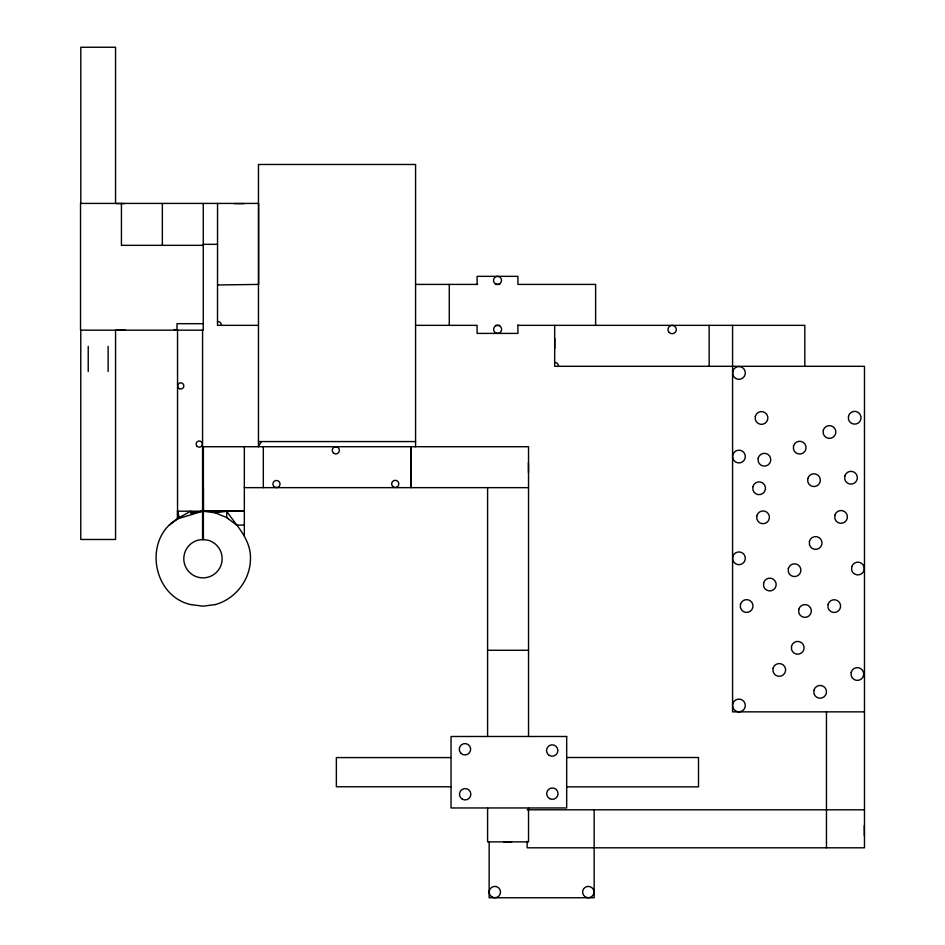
<?xml version="1.0" encoding="UTF-8"?>
<svg xmlns="http://www.w3.org/2000/svg" width="945" height="945" viewBox="0 0 945 945"><rect width="100%" height="100%" fill="white"/><g stroke="black" fill="none" stroke-linecap="round" stroke-linejoin="round"><path stroke-width="1.42" d="M190.689 604.576C152.11 595.905 143.061 538.473 177.542 518.864L177.542 511.198L244.33 511.198L226.729 511.257L215.271 512.828L203.399 511.257L203.399 487.655M177.542 329.592L177.542 518.852L202.561 511.257L190.713 512.828L190.713 511.198L179.255 517.565L169.391 525.113M732.576 456.293L732.765 454.899A6.391 6.391 0 0 1 742.605 451.32A6.391 6.391 0 0 1 742.605 461.786A6.391 6.391 0 0 1 732.765 458.207L732.576 456.813M732.576 558.058L732.765 556.664A6.391 6.391 0 0 1 742.605 553.073A6.391 6.391 0 0 1 742.605 563.551A6.391 6.391 0 0 1 732.765 559.972L732.576 558.578M732.576 705.206L732.765 703.801A6.391 6.391 0 0 1 742.605 700.221A6.391 6.391 0 0 1 742.605 710.699A6.391 6.391 0 0 1 732.765 707.12L732.576 705.714M261.34 441.563L258.469 446.725L258.469 164.477L415.576 164.477L415.576 446.725M177.542 518.864L178.546 518.108M215.271 604.576C235.518 599.024 250.354 579.698 250.472 558.696C251.027 539.524 236.652 525.963 226.729 511.257L203.399 511.198M190.713 512.828L202.561 511.257M202.561 539.571L198.013 540.174A19.183 19.183 0 0 0 187.264 569.693A19.183 19.183 0 0 0 218.685 569.693A19.183 19.183 0 0 0 207.947 540.174L202.561 539.571L202.561 329.545M215.271 604.576L202.974 606.194L190.689 604.576M503.685 841.794L511.611 841.688M116.471 203.577L124.657 203.577M234.206 203.624L244.235 203.624M203.258 244.33L217.551 244.33M203.258 245.334L121.432 245.334L121.432 203.423M415.576 284.41L477.579 284.41M495.487 284.41L499.751 284.41M203.258 323.686L176.998 323.686L176.998 330.171L174.234 329.486M258.469 325.352L217.515 325.352L217.551 203.423M415.576 325.352L477.107 325.352L477.107 333.408L517.919 333.408L517.919 324.974M495.487 325.352L499.751 325.352M517.919 325.352L804.821 325.352L804.821 366.306M117.109 329.982L125.307 329.982M258.422 441.563L415.576 441.563M202.561 446.725L528.527 446.725L528.527 736.486M244.33 487.655L528.527 487.655M244.33 525.113L236.569 525.113L226.729 517.565L215.271 512.828L215.047 511.198M487.596 650.278L528.527 650.278M864.474 711.857L732.576 711.857L732.576 325.352M451.037 757.583L336.361 757.583L336.361 786.76L451.037 786.76M566.681 757.512L698.509 757.512L698.509 786.842L566.681 786.842M527.156 809.794L864.474 809.794M228.418 518.852L226.729 517.565L226.729 511.257M177.542 511.198L179.255 517.565M217.551 284.977L258.647 284.41L258.647 203.423L80.526 203.423L80.526 330.171L203.258 330.171L203.258 203.423M864.285 825.67L864.356 835.687M528.432 462.625L528.503 472.654M826.462 711.857L826.462 847.807M709.152 325.352L709.152 366.306M595.622 325.352L595.622 284.41L517.919 284.41L517.919 276.342L477.107 276.342L477.107 284.41M594.157 809.794L594.157 897.75L489.144 897.75L489.144 841.593M554.739 338.464L554.739 348.492M554.68 325.352L554.68 366.306L864.474 366.306L864.474 847.807L527.156 847.807L527.156 841.428M528.527 807.963L528.527 841.889L487.596 841.889L487.596 807.963M487.596 487.655L487.596 736.486M449.277 284.41L449.277 325.352M263.312 446.725L263.312 487.655M244.33 446.725L244.33 535.484M203.399 446.725L203.399 539.583M162.351 203.423L162.351 245.334M115.55 203.423L115.55 47.25L80.797 47.25L80.797 203.423M115.562 330.171L115.562 539.477L80.774 539.477L80.774 330.171M108.12 346.342L108.12 371.444M88.228 346.342L88.228 371.444M554.68 362.407A3.898 3.898 0 0 1 558.578 366.306M217.551 321.454A3.898 3.898 0 0 1 221.449 325.352M411.169 446.725L411.158 487.655L411.158 446.725M732.765 371.279L732.765 374.598A6.391 6.391 0 0 0 742.605 378.177A6.391 6.391 0 0 0 742.605 367.699A6.391 6.391 0 0 0 732.765 371.279M755.315 416.32L755.315 419.627A6.391 6.391 0 0 0 765.155 423.206A6.391 6.391 0 0 0 765.155 412.729A6.391 6.391 0 0 0 755.315 416.32M752.917 486.616L752.917 489.923A6.391 6.391 0 0 0 762.769 493.503A6.391 6.391 0 0 0 762.769 483.025A6.391 6.391 0 0 0 752.917 486.616M758.185 458.077L758.185 461.384A6.391 6.391 0 0 0 768.037 464.964A6.391 6.391 0 0 0 768.037 454.486A6.391 6.391 0 0 0 758.185 458.077M740.443 604.363L740.443 607.682A6.391 6.391 0 0 0 750.283 611.261A6.391 6.391 0 0 0 750.283 600.784A6.391 6.391 0 0 0 740.443 604.363M756.851 515.675L756.851 518.982A6.391 6.391 0 0 0 766.69 522.561A6.391 6.391 0 0 0 766.69 512.084A6.391 6.391 0 0 0 756.851 515.675M763.619 582.888L763.619 586.195A6.391 6.391 0 0 0 773.459 589.786A6.391 6.391 0 0 0 773.459 579.309A6.391 6.391 0 0 0 763.619 582.888M793.505 446.005L793.505 449.312A6.391 6.391 0 0 0 803.345 452.903A6.391 6.391 0 0 0 803.345 442.425A6.391 6.391 0 0 0 793.505 446.005M773.057 668.28L773.057 671.588A6.391 6.391 0 0 0 782.897 675.167A6.391 6.391 0 0 0 782.897 664.689A6.391 6.391 0 0 0 773.057 668.28M788.343 568.536L788.343 571.843A6.391 6.391 0 0 0 798.182 575.434A6.391 6.391 0 0 0 798.182 564.956A6.391 6.391 0 0 0 788.343 568.536M807.798 478.501L807.798 481.82A6.391 6.391 0 0 0 817.649 485.399A6.391 6.391 0 0 0 817.649 474.922A6.391 6.391 0 0 0 807.798 478.501M791.52 646.156L791.52 649.463A6.391 6.391 0 0 0 801.372 653.054A6.391 6.391 0 0 0 801.372 642.576A6.391 6.391 0 0 0 791.52 646.156M798.761 609.312L798.761 612.632A6.391 6.391 0 0 0 808.613 616.211A6.391 6.391 0 0 0 808.613 605.733A6.391 6.391 0 0 0 798.761 609.312M823.272 430.341L823.272 433.66A6.391 6.391 0 0 0 833.124 437.24A6.391 6.391 0 0 0 833.124 426.762A6.391 6.391 0 0 0 823.272 430.341M809.428 541.32L809.428 544.627A6.391 6.391 0 0 0 819.28 548.206A6.391 6.391 0 0 0 819.28 537.729A6.391 6.391 0 0 0 809.428 541.32M834.837 515.249L834.837 518.569A6.391 6.391 0 0 0 844.688 522.148A6.391 6.391 0 0 0 844.688 511.67A6.391 6.391 0 0 0 834.837 515.249M848.492 416.095L848.492 419.403A6.391 6.391 0 0 0 858.332 422.982A6.391 6.391 0 0 0 858.332 412.504A6.391 6.391 0 0 0 848.492 416.095M813.94 690.181L813.94 693.488A6.391 6.391 0 0 0 823.78 697.067A6.391 6.391 0 0 0 823.78 686.59A6.391 6.391 0 0 0 813.94 690.181M844.795 476.079L844.795 479.387A6.391 6.391 0 0 0 854.634 482.966A6.391 6.391 0 0 0 854.634 472.488A6.391 6.391 0 0 0 844.795 476.079M828.033 604.469L828.033 607.777A6.391 6.391 0 0 0 837.872 611.356A6.391 6.391 0 0 0 837.872 600.878A6.391 6.391 0 0 0 828.033 604.469M851.681 566.882L851.681 570.201A6.391 6.391 0 0 0 861.521 573.78A6.391 6.391 0 0 0 861.521 563.303A6.391 6.391 0 0 0 851.681 566.882M851.161 672.367L851.161 675.675A6.391 6.391 0 0 0 861.001 679.254A6.391 6.391 0 0 0 861.001 668.776A6.391 6.391 0 0 0 851.161 672.367M566.681 736.486L451.037 736.486L451.037 807.963L566.681 807.963L566.681 736.486M669.214 332.475A4.17 4.17 0 0 0 676.183 330.608A4.17 4.17 0 0 0 671.08 325.493A4.17 4.17 0 0 0 669.214 332.475M495.499 283.854A4.016 4.016 0 0 0 501.535 280.382A4.016 4.016 0 0 0 495.499 276.897A4.016 4.016 0 0 0 495.499 283.854M495.605 332.864A4.028 4.028 0 0 0 501.641 329.38A4.028 4.028 0 0 0 495.605 325.895A4.028 4.028 0 0 0 495.605 332.864M179.184 388.584A3.095 3.095 0 0 0 183.826 385.903A3.095 3.095 0 0 0 179.184 383.221A3.095 3.095 0 0 0 179.184 388.584M460.947 753.295A5.682 5.682 0 0 0 470.456 750.743A5.682 5.682 0 0 0 463.487 743.774A5.682 5.682 0 0 0 460.947 753.295M585.451 896.994A5.682 5.682 0 0 0 593.98 892.068A5.682 5.682 0 0 0 585.451 887.142A5.682 5.682 0 0 0 585.451 896.994M491.991 896.994A5.682 5.682 0 0 0 500.519 892.068A5.682 5.682 0 0 0 491.991 887.142A5.682 5.682 0 0 0 491.991 896.994M549.352 755.445A5.682 5.682 0 0 0 557.881 750.519A5.682 5.682 0 0 0 549.352 745.593A5.682 5.682 0 0 0 549.352 755.445M549.529 798.572A5.682 5.682 0 0 0 558.058 793.646A5.682 5.682 0 0 0 549.529 788.732A5.682 5.682 0 0 0 549.529 798.572M462.318 799.175A5.682 5.682 0 0 0 470.846 794.249A5.682 5.682 0 0 0 462.318 789.323A5.682 5.682 0 0 0 462.318 799.175M393.463 486.97A3.567 3.567 0 0 0 398.814 483.875A3.567 3.567 0 0 0 393.463 480.792A3.567 3.567 0 0 0 393.463 486.97M334.046 453.435A3.567 3.567 0 0 0 339.397 450.34A3.567 3.567 0 0 0 334.046 447.257A3.567 3.567 0 0 0 334.046 453.435M274.676 487.112A3.567 3.567 0 0 0 280.027 484.029A3.567 3.567 0 0 0 274.676 480.946A3.567 3.567 0 0 0 274.676 487.112M197.056 446.288A3.095 3.095 0 0 0 202.23 444.894A3.095 3.095 0 0 0 198.438 441.102A3.095 3.095 0 0 0 197.056 446.288"/></g></svg>
